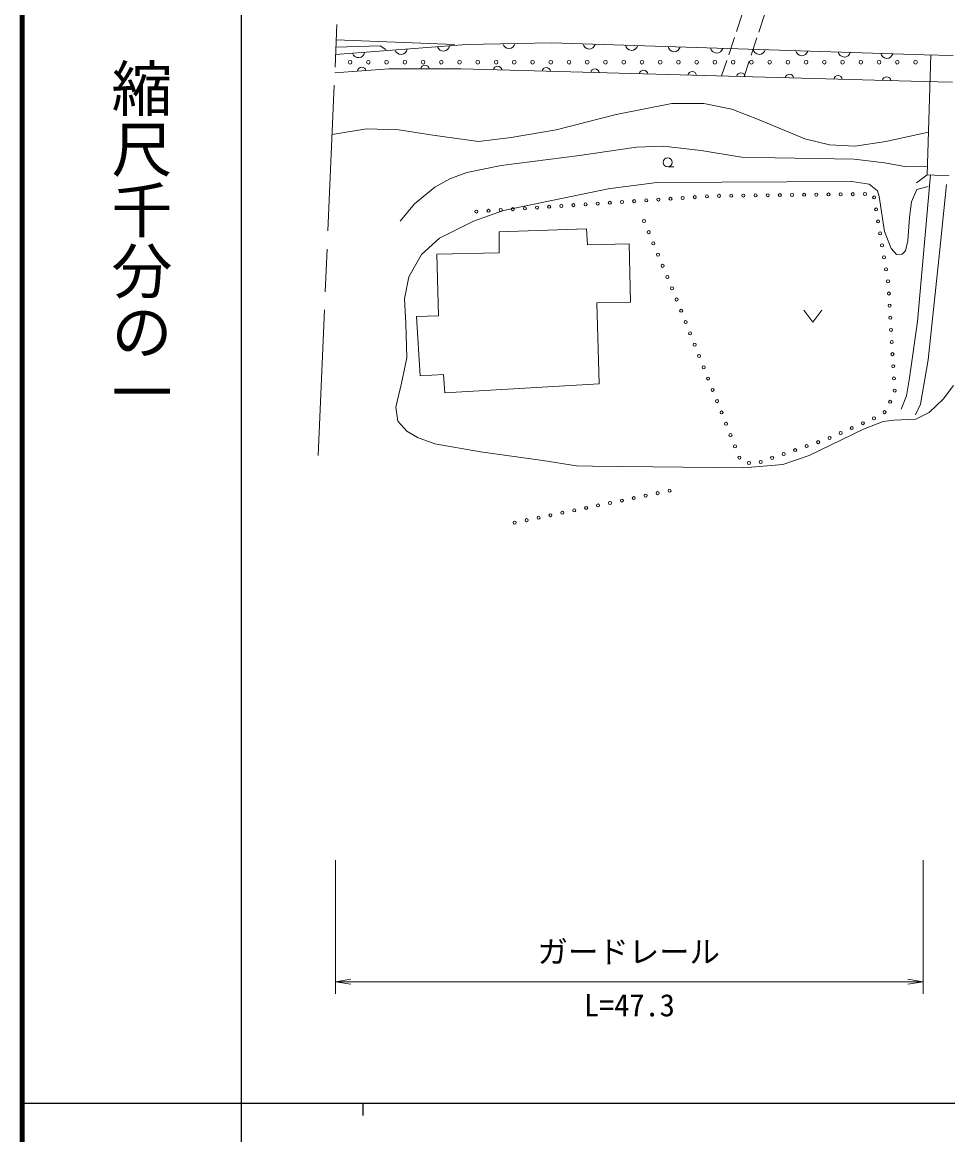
# Model space of a CAD drawing. Units: millimetres at full size, sheet at 1:1000; details may follow other scales. Extents: x 40000 to 680000, y 20000 to 380000.
# Drawn here: x 40000 to 116110, y 202409 to 293936 of the extents above; entities that cross this region are included whole.
import ezdxf
from ezdxf.enums import TextEntityAlignment as Align

# ---------------------------------------------------------------- set-up
doc = ezdxf.new("R2010")
doc.units = ezdxf.units.MM
doc.header["$LTSCALE"] = 1000
doc.linetypes.add('CHAIN', pattern=[18.5, 12, -1.5, 3.5, -1.5])
for name, color, linetype, lineweight in [('M-BGD', 7, 'Continuous', 13), ('M-BMK', 2, 'CHAIN', 13), ('M-STR-HTXT', 7, 'Continuous', 13), ('M-TTL', 2, 'Continuous', 140), ('M-TTL-BAND', 7, 'Continuous', 25)]:
    doc.layers.add(name, color=color, linetype=linetype, lineweight=lineweight)
doc.styles.add('@ＭＳ ゴシック', font='')
doc.styles.add('ＭＳ ゴシック', font='')
doc.styles.get('@ＭＳ ゴシック').set_extended_font_data('@MS Gothic')
doc.styles.get('ＭＳ ゴシック').set_extended_font_data('MS Gothic')

# ---------------------------------------------------------------- blocks, each defined once
blk = doc.blocks.new('open_arrow')
at = {"color": 0, "linetype": 'Continuous', "lineweight": -2}
blk.add_lwpolyline([(7.5, 1.25), (0, 0), (7.5, -1.25)], dxfattribs=at)

msp = doc.modelspace()

# ---------------------------------------------------------------- linework, layer by layer
at = {"layer": 'M-BGD'}
for p, q in [((98736, 293165), (99211, 294588)), ((100566, 293117), (101035, 294541)), ((65792, 291886), (69422, 291994)), ((65819, 292493), (75560, 292118)), ((69422, 291994), (69905, 291698)), ((98103, 291268), (98578, 292691)), ((99940, 291217), (100409, 292642)), ((114182, 291266), (116546, 291192)), ((114727, 291249), (114407, 281386)), ((97517, 289515), (97944, 290794)), ((99362, 289465), (99783, 290743)), ((116493, 289011), (114092, 289067)), ((93086, 282030), (93586, 282030)), ((113545, 280732), (114407, 281386)), ((114681, 281374), (113624, 269322)), ((114407, 281386), (116225, 281303)), ((115437, 274964), (115996, 280599)), ((79227, 276697), (79211, 274967)), ((86401, 276952), (79227, 276697)), ((86491, 275623), (86401, 276952)), ((89899, 275713), (86491, 275623)), ((90009, 270909), (89899, 275713)), ((79211, 274967), (74089, 274855)), ((74089, 274855), (74231, 269789)), ((114508, 266175), (115437, 274964)), ((87254, 270857), (90009, 270909)), ((87453, 264197), (87254, 270857)), ((104265, 270254), (105015, 269254)), ((105015, 269254), (105765, 270254)), ((74231, 269789), (72426, 269721)), ((72426, 269721), (72714, 264839)), ((113624, 269322), (112956, 264686)), ((113873, 262506), (114508, 266175)), ((72714, 264839), (74630, 264952)), ((74630, 264952), (74764, 263449)), ((112956, 264686), (112720, 263196)), ((74764, 263449), (87453, 264197)), ((112720, 263196), (112290, 262116)), ((113455, 261647), (113873, 262506))]:
    msp.add_line(p, q, dxfattribs=at)
for points in [[(65766, 291276), (76531, 292107), (83523, 292232), (114182, 291266)], [(114092, 289067), (76096, 290095), (70137, 290095), (65700, 289785)], [(114521, 284893), (111013, 284119), (108469, 283750), (106383, 283852), (104360, 284348), (100608, 285912), (98344, 286790), (96054, 287260), (93421, 287248), (88855, 286357), (83919, 285073), (80218, 284462), (77534, 284119), (73756, 284653), (70958, 285085), (68312, 285174), (65479, 284714)], [(71074, 277571), (72245, 279004), (73924, 280361), (75153, 281056), (76552, 281582), (79385, 282159), (85829, 282973), (90519, 283660), (92698, 283736), (95844, 283397), (99151, 282829), (101924, 282769), (108420, 282659), (110898, 282363), (112573, 282058), (114430, 282098)], [(114490, 280425), (113562, 280171), (113129, 279153), (112977, 277907), (112837, 275948), (112633, 275121), (112353, 274854), (111895, 274828), (111463, 275312), (110903, 276724), (110471, 279611), (110339, 280080), (109650, 280612), (108225, 280843), (92179, 280748), (88172, 280233), (79567, 278439), (77106, 277581), (74301, 276169), (72832, 274833), (71802, 272982), (71439, 271170), (71535, 269147), (71630, 266324), (71191, 264244), (70733, 262279), (70886, 261115), (71630, 260294), (72508, 259779), (73920, 259242), (77685, 258597), (82807, 257877), (85580, 257436), (86886, 257410), (99354, 257281), (102559, 257561), (104721, 258299), (109173, 260449), (110801, 261097), (111679, 261212), (113473, 261288), (114592, 261835), (115724, 262916), (116576, 264048)]]:
    msp.add_lwpolyline(points, dxfattribs=at)
for centre, radius in [((66964, 290643), 150), ((68464, 290643), 150), ((69964, 290643), 150), ((71464, 290643), 150), ((72964, 290643), 150), ((74464, 290643), 150), ((75964, 290643), 150), ((77464, 290643), 150), ((78964, 290643), 150), ((80464, 290643), 150), ((81964, 290643), 150), ((83464, 290643), 150), ((84964, 290643), 150), ((86464, 290643), 150), ((87964, 290643), 150), ((89464, 290643), 150), ((90964, 290643), 150), ((92464, 290643), 150), ((93964, 290643), 150), ((95464, 290643), 150), ((96964, 290643), 150), ((98464, 290643), 150), ((99964, 290643), 150), ((101464, 290643), 150), ((102964, 290643), 150), ((104464, 290643), 150), ((105964, 290643), 150), ((107464, 290643), 150), ((108964, 290643), 150), ((110464, 290643), 150), ((111964, 290643), 150), ((113464, 290643), 150), ((93086, 282405), 375), ((88322, 279086), 125), ((89320, 279152), 125), ((90318, 279218), 125), ((91316, 279283), 125), ((92313, 279349), 125), ((93311, 279415), 125), ((94309, 279481), 125), ((95307, 279547), 125), ((96305, 279613), 125), ((97304, 279656), 125), ((98303, 279668), 125), ((99303, 279681), 125), ((100303, 279693), 125), ((101303, 279705), 125), ((102303, 279717), 125), ((103303, 279730), 125), ((104303, 279742), 125), ((105303, 279754), 125), ((106303, 279767), 125), ((107303, 279779), 125), ((108303, 279791), 125), ((109303, 279804), 125), ((110058, 279525), 125), ((77346, 278362), 125), ((78344, 278427), 125), ((79342, 278493), 125), ((80340, 278559), 125), ((81337, 278625), 125), ((82335, 278691), 125), ((83333, 278757), 125), ((84331, 278822), 125), ((85329, 278888), 125), ((86327, 278954), 125), ((87324, 279020), 125), ((110221, 278538), 125), ((91131, 277591), 125), ((110384, 277551), 125), ((91515, 276667), 125), ((110547, 276565), 125), ((91898, 275744), 125), ((110709, 275578), 125), ((92282, 274821), 125), ((110872, 274591), 125), ((92666, 273897), 125), ((111035, 273605), 125), ((93050, 272974), 125), ((93433, 272050), 125), ((111197, 272618), 125), ((93817, 271127), 125), ((111268, 271621), 125), ((94188, 270198), 125), ((111328, 270623), 125), ((94556, 269269), 125), ((111388, 269625), 125), ((94925, 268339), 125), ((111448, 268626), 125), ((95294, 267410), 125), ((111509, 267628), 125), ((95663, 266480), 125), ((111569, 266630), 125), ((96032, 265551), 125), ((111629, 265632), 125), ((96401, 264621), 125), ((111689, 264634), 125), ((96769, 263692), 125), ((111750, 263635), 125), ((97138, 262762), 125), ((111377, 262712), 125), ((97507, 261833), 125), ((110912, 261856), 125), ((97876, 260903), 125), ((109134, 260948), 125), ((110049, 261352), 125), ((98245, 259974), 125), ((107305, 260139), 125), ((108220, 260543), 125), ((98614, 259044), 125), ((104507, 259063), 125), ((105453, 259389), 125), ((106390, 259735), 125), ((98983, 258115), 125), ((101670, 258087), 125), ((102616, 258413), 125), ((103562, 258738), 125), ((99764, 257676), 125), ((100725, 257762), 125), ((93230, 255395), 125), ((88333, 254386), 125), ((89313, 254587), 125), ((90292, 254789), 125), ((91272, 254991), 125), ((92251, 255193), 125), ((84416, 253578), 125), ((85395, 253780), 125), ((86375, 253982), 125), ((87354, 254184), 125), ((80498, 252771), 125), ((81478, 252972), 125), ((82457, 253174), 125), ((83436, 253376), 125)]:
    msp.add_circle(centre, radius, dxfattribs=at)
for centre, radius, start, end in [((74629, 292073), 512, 197.09721, 351.73644), ((75214, 292143), 150, 250.22219, 298.61146), ((80025, 292282), 512, 193.70151, 348.34075), ((86612, 292247), 512, 190.87593, 345.51516), ((90110, 292137), 512, 190.87593, 345.51516), ((67650, 291534), 512, 197.09721, 351.73644), ((71140, 291804), 512, 197.09721, 351.73644), ((93609, 292027), 512, 190.87593, 345.51516), ((97107, 291917), 512, 190.87593, 345.51516), ((100605, 291806), 512, 190.87593, 345.51516), ((104103, 291696), 512, 190.87593, 345.51516), ((107602, 291586), 512, 190.87593, 345.51516), ((111100, 291476), 512, 190.87593, 345.51516), ((67923, 289886), 354, 12.79871, 175.20389), ((73117, 290041), 354, 8.79741, 171.20259), ((79099, 289960), 354, 7.24735, 169.65253), ((83097, 289851), 354, 7.24735, 169.65253), ((87096, 289743), 354, 7.24735, 169.65253), ((91094, 289635), 354, 7.24735, 169.65253), ((95093, 289527), 354, 7.24735, 169.65253), ((99091, 289419), 354, 7.24735, 169.65253), ((103090, 289310), 354, 7.24735, 169.65253), ((107088, 289202), 354, 7.24735, 169.65253), ((111087, 289094), 354, 7.24735, 169.65253)]:
    msp.add_arc(centre, radius, start, end, dxfattribs=at)
at = {"layer": 'M-BMK'}
msp.add_line((64323, 258281), (65984, 296263), dxfattribs=at)
at = {"layer": 'M-STR-HTXT'}
for p, q in [((65766, 225000), (65766, 214000)), ((114092, 225000), (114092, 214000)), ((65766, 215000), (114092, 215000))]:
    msp.add_line(p, q, dxfattribs=at)
at = {"layer": 'M-TTL'}
msp.add_line((40000, 380000), (40000, 20000), dxfattribs=at)
at = {"layer": 'M-TTL-BAND'}
for p, q in [((58000, 370000), (58000, 20000)), ((40000, 205000), (579000, 205000)), ((68000, 205000), (68000, 204000))]:
    msp.add_line(p, q, dxfattribs=at)

# ---------------------------------------------------------------- block references
at = {"layer": 'M-STR-HTXT', "xscale": 167, "yscale": 167}
msp.add_blockref('open_arrow', (65766, 215000), dxfattribs=at)
at = {"layer": 'M-STR-HTXT', "xscale": 167, "yscale": 167, "rotation": 180}
msp.add_blockref('open_arrow', (114092, 215000), dxfattribs=at)

# ---------------------------------------------------------------- texts
at = {"layer": 'M-STR-HTXT', "style": 'ＭＳ ゴシック'}
for s, p in [('ガードレール', (89875, 216000)), ('L=47.3', (89929, 211600))]:
    msp.add_text(s, height=1833, dxfattribs=at).set_placement(p, align=Align.BOTTOM_CENTER)
at = {"layer": 'M-TTL-BAND', "style": '@ＭＳ ゴシック'}
msp.add_text('縮尺千分の一', height=3666, rotation=270, dxfattribs=at).set_placement((49777, 261030), align=Align.MIDDLE_RIGHT)

doc.saveas('drawing.dxf')
